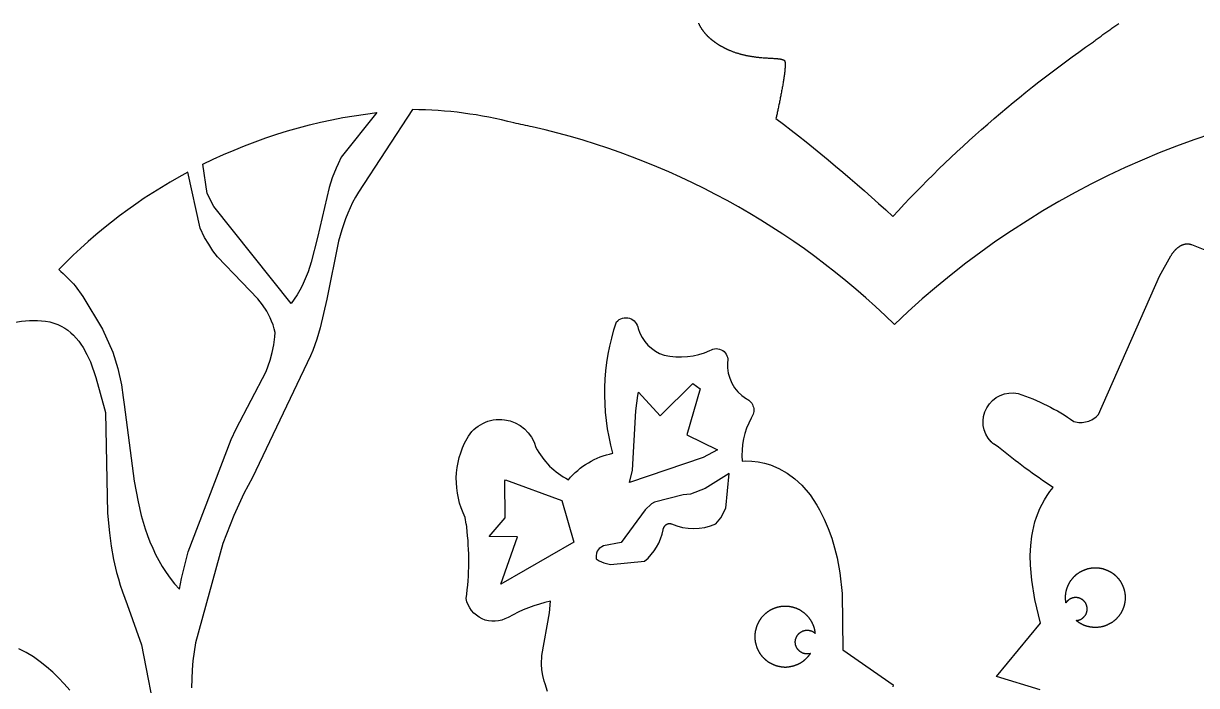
# Model space of a CAD drawing. Extents: x 156 to 510, y 849 to 1306.
# Drawn here: x 254 to 357.8, y 1019.3 to 1078 of the extents above; entities that cross this region are included whole.
import ezdxf

# ---------------------------------------------------------------- set-up
doc = ezdxf.new("R2010")
doc.units = 0
doc.layers.add('color#3f3f3fff', color=1, linetype='CONTINUOUS')

msp = doc.modelspace()

# ---------------------------------------------------------------- linework, layer by layer
at = {"layer": 'color#3f3f3fff'}
for points in [[(313.72, 1077.99), (313.73, 1077.96), (313.74, 1077.94), (313.76, 1077.92), (313.77, 1077.9), (313.78, 1077.88), (313.79, 1077.85), (313.8, 1077.83), (313.81, 1077.81), (313.82, 1077.79), (313.83, 1077.76), (313.85, 1077.74), (313.86, 1077.72), (313.87, 1077.7), (313.88, 1077.68), (313.9, 1077.65), (313.91, 1077.63), (313.92, 1077.61), (313.94, 1077.59), (313.95, 1077.57), (313.96, 1077.55), (313.98, 1077.52), (313.99, 1077.5), (314, 1077.48), (314.02, 1077.46), (314.03, 1077.44), (314.05, 1077.42), (314.06, 1077.4), (314.08, 1077.37), (314.09, 1077.35), (314.11, 1077.33), (314.13, 1077.31), (314.14, 1077.29), (314.16, 1077.27), (314.17, 1077.25), (314.19, 1077.23), (314.21, 1077.21), (314.22, 1077.19), (314.24, 1077.16), (314.26, 1077.14), (314.27, 1077.12), (314.29, 1077.1), (314.31, 1077.08), (314.33, 1077.06), (314.35, 1077.04), (314.36, 1077.02), (314.38, 1077), (314.4, 1076.98), (314.42, 1076.96), (314.44, 1076.94), (314.46, 1076.92), (314.48, 1076.9), (314.5, 1076.88), (314.52, 1076.86), (314.54, 1076.84), (314.56, 1076.82), (314.58, 1076.8), (314.6, 1076.78), (314.62, 1076.76), (314.64, 1076.74), (314.66, 1076.72), (314.68, 1076.7), (314.7, 1076.69), (314.73, 1076.67), (314.75, 1076.65), (314.77, 1076.63), (314.79, 1076.61), (314.81, 1076.59), (314.84, 1076.57), (314.86, 1076.55), (314.88, 1076.53), (314.91, 1076.51), (314.93, 1076.5), (314.95, 1076.48), (314.98, 1076.46), (315, 1076.44), (315.03, 1076.42), (315.05, 1076.4), (315.07, 1076.39), (315.1, 1076.37), (315.12, 1076.35), (315.15, 1076.33), (315.17, 1076.31), (315.2, 1076.3), (315.23, 1076.28), (315.25, 1076.26), (315.28, 1076.24), (315.31, 1076.22), (315.34, 1076.2), (315.37, 1076.18), (315.41, 1076.16), (315.44, 1076.14), (315.47, 1076.12), (315.5, 1076.1), (315.53, 1076.08), (315.56, 1076.06), (315.59, 1076.04), (315.62, 1076.03), (315.65, 1076.01), (315.68, 1075.99), (315.71, 1075.97), (315.75, 1075.95), (315.78, 1075.94), (315.81, 1075.92), (315.84, 1075.9), (315.87, 1075.89), (315.9, 1075.87), (315.93, 1075.85), (315.96, 1075.84), (315.99, 1075.82), (316.02, 1075.81), (316.05, 1075.79), (316.08, 1075.77), (316.12, 1075.76), (316.15, 1075.74), (316.18, 1075.73), (316.21, 1075.71), (316.24, 1075.7), (316.27, 1075.69), (316.3, 1075.67), (316.33, 1075.66), (316.36, 1075.64), (316.39, 1075.63), (316.42, 1075.62), (316.45, 1075.6), (316.49, 1075.59), (316.52, 1075.58), (316.55, 1075.57), (316.61, 1075.54), (316.67, 1075.52), (316.73, 1075.49), (316.79, 1075.47), (316.85, 1075.45), (316.91, 1075.43), (316.97, 1075.41), (317.03, 1075.38), (317.1, 1075.36), (317.16, 1075.35), (317.22, 1075.33), (317.28, 1075.31), (317.34, 1075.29), (317.4, 1075.27), (317.45, 1075.26), (317.51, 1075.24), (317.57, 1075.23), (317.63, 1075.21), (317.69, 1075.2), (317.75, 1075.18), (317.81, 1075.17), (317.87, 1075.16), (317.92, 1075.14), (317.98, 1075.13), (318.04, 1075.12), (318.1, 1075.11), (318.15, 1075.1), (318.21, 1075.09), (318.27, 1075.08), (318.32, 1075.07), (318.38, 1075.06), (318.44, 1075.05), (318.49, 1075.04), (318.55, 1075.03), (318.6, 1075.03), (318.65, 1075.02), (318.71, 1075.01), (318.76, 1075.01), (318.82, 1075), (318.87, 1074.99), (318.92, 1074.99), (318.97, 1074.98), (319.03, 1074.98), (319.08, 1074.97), (319.13, 1074.97), (319.18, 1074.96), (319.23, 1074.96), (319.28, 1074.95), (319.33, 1074.95), (319.43, 1074.94), (319.53, 1074.93), (319.62, 1074.93), (319.72, 1074.92), (319.81, 1074.92), (319.9, 1074.91), (319.98, 1074.91), (320.15, 1074.9), (320.23, 1074.89), (320.31, 1074.89), (320.39, 1074.88), (320.47, 1074.88), (320.54, 1074.87), (320.57, 1074.87), (320.61, 1074.87), (320.64, 1074.86), (320.68, 1074.86), (320.71, 1074.86), (320.74, 1074.85), (320.77, 1074.85), (320.8, 1074.85), (320.83, 1074.84), (320.86, 1074.84), (320.89, 1074.83), (320.92, 1074.83), (320.95, 1074.83), (320.98, 1074.82), (321, 1074.82), (321.03, 1074.81), (321.05, 1074.8), (321.08, 1074.8), (321.1, 1074.79), (321.12, 1074.79), (321.15, 1074.78), (321.17, 1074.77), (321.19, 1074.76), (321.21, 1074.76), (321.22, 1074.75), (321.23, 1074.75), (321.24, 1074.74), (321.25, 1074.74), (321.26, 1074.74), (321.26, 1074.73), (321.27, 1074.73), (321.28, 1074.72), (321.29, 1074.72), (321.3, 1074.71), (321.3, 1074.71), (321.31, 1074.7), (321.32, 1074.7), (321.32, 1074.7), (321.32, 1074.69), (321.33, 1074.69), (321.33, 1074.69), (321.33, 1074.68), (321.33, 1074.68), (321.34, 1074.67), (321.34, 1074.67), (321.34, 1074.67), (321.35, 1074.66), (321.35, 1074.65), (321.35, 1074.65), (321.35, 1074.64), (321.35, 1074.64), (321.36, 1074.63), (321.36, 1074.62), (321.37, 1074.6), (321.37, 1074.59), (321.37, 1074.57), (321.37, 1074.55), (321.38, 1074.53), (321.38, 1074.51), (321.38, 1074.49), (321.38, 1074.47), (321.39, 1074.45), (321.39, 1074.43), (321.39, 1074.4), (321.39, 1074.38), (321.39, 1074.35), (321.39, 1074.33), (321.39, 1074.3), (321.39, 1074.27), (321.39, 1074.24), (321.39, 1074.21), (321.39, 1074.18), (321.38, 1074.15), (321.38, 1074.12), (321.38, 1074.09), (321.38, 1074.06), (321.38, 1074.02), (321.37, 1073.99), (321.37, 1073.95), (321.37, 1073.92), (321.36, 1073.88), (321.36, 1073.84), (321.36, 1073.8), (321.35, 1073.77), (321.35, 1073.69), (321.34, 1073.61), (321.33, 1073.52), (321.32, 1073.44), (321.3, 1073.35), (321.29, 1073.26), (321.28, 1073.17), (321.27, 1073.08), (321.25, 1072.99), (321.24, 1072.89), (321.22, 1072.8), (321.21, 1072.7), (321.19, 1072.6), (321.17, 1072.5), (321.15, 1072.4), (321.14, 1072.3), (321.12, 1072.2), (321.1, 1072.09), (321.08, 1071.99), (321.06, 1071.89), (321.04, 1071.78), (321.02, 1071.68), (321, 1071.57), (320.98, 1071.47), (320.96, 1071.37), (320.94, 1071.26), (320.92, 1071.16), (320.9, 1071.06), (320.88, 1070.95), (320.86, 1070.85), (320.84, 1070.75), (320.81, 1070.65), (320.79, 1070.55), (320.77, 1070.45), (320.75, 1070.36), (320.73, 1070.26), (320.71, 1070.16), (320.69, 1070.07), (320.67, 1069.98), (320.65, 1069.89), (320.63, 1069.8), (320.61, 1069.72), (320.59, 1069.63), (320.57, 1069.55, -0.024981), (330.91, 1060.88, -0.054688), (348.58, 1076.28), (348.67, 1076.34), (348.75, 1076.41), (348.84, 1076.47), (348.92, 1076.54), (349.01, 1076.6), (349.09, 1076.66), (349.18, 1076.73), (349.26, 1076.79), (349.35, 1076.86), (349.44, 1076.92), (349.52, 1076.98), (349.61, 1077.05), (349.69, 1077.11), (349.78, 1077.17), (349.87, 1077.23), (349.95, 1077.3), (350.04, 1077.36), (350.13, 1077.42), (350.22, 1077.48), (350.3, 1077.55), (350.39, 1077.61), (350.48, 1077.67), (350.56, 1077.73), (350.65, 1077.79), (350.74, 1077.85), (350.83, 1077.91), (350.92, 1077.98)], [(378.62, 1071.76, 0.182141), (331.07, 1051.31, 0.138749), (299.01, 1068.81, 0.006198), (297.38, 1069.16, 0.062406), (288.41, 1070.34), (283.62, 1063.04), (283.35, 1062.58), (283.1, 1062.11), (282.88, 1061.64), (282.67, 1061.16), (282.47, 1060.67), (282.14, 1059.69), (281.85, 1058.69), (280.81, 1053.55), (280.23, 1051), (279.93, 1050), (279.57, 1049.01), (279.37, 1048.53), (274.25, 1037.76), (273.48, 1036.34), (272.58, 1034.4), (271.61, 1031.9), (269.21, 1023.11), (269.07, 1022.31), (268.97, 1021.52), (268.9, 1020.72), (268.86, 1019.92), (268.85, 1019.12)], [(343.97, 1018.95), (340.11, 1020.14), (343.99, 1024.85), (343.5, 1026.94), (343.22, 1028.67), (343.11, 1029.98), (343.09, 1030.85), (343.13, 1031.72), (343.23, 1032.57), (343.3, 1032.99), (343.39, 1033.41), (343.5, 1033.82), (343.63, 1034.23), (343.78, 1034.62), (343.94, 1035.02), (344.13, 1035.4), (344.34, 1035.78), (344.58, 1036.15), (344.83, 1036.51), (345.11, 1036.86, -0.021239), (340.26, 1040.43), (339.88, 1040.7), (339.88, 1040.7), (339.85, 1040.72), (339.83, 1040.74), (339.81, 1040.75), (339.8, 1040.76), (339.78, 1040.77), (339.76, 1040.79), (339.75, 1040.8), (339.73, 1040.81), (339.71, 1040.83), (339.7, 1040.84), (339.68, 1040.85), (339.67, 1040.87), (339.65, 1040.88), (339.64, 1040.9), (339.62, 1040.91, -0.330531), (339.23, 1043.94, -0.330531), (342.02, 1045.19, -0.076251), (346.94, 1042.72, 0.140497), (348.12, 1042.71, 0.142154), (349.12, 1043.33), (354.52, 1055.6), (355.54, 1057.4), (355.56, 1057.43), (355.58, 1057.46), (355.6, 1057.49), (355.62, 1057.53), (355.64, 1057.56), (355.66, 1057.59), (355.69, 1057.62), (355.71, 1057.65), (355.73, 1057.69), (355.75, 1057.72), (355.78, 1057.75), (355.8, 1057.78), (355.83, 1057.8), (355.85, 1057.83), (355.88, 1057.86), (355.9, 1057.89), (355.93, 1057.92), (355.95, 1057.94), (355.98, 1057.97), (355.99, 1057.98), (356.01, 1058), (356.02, 1058.01), (356.03, 1058.02), (356.05, 1058.03), (356.06, 1058.05), (356.08, 1058.06), (356.09, 1058.07), (356.1, 1058.08), (356.12, 1058.09), (356.13, 1058.11), (356.15, 1058.12), (356.16, 1058.13), (356.17, 1058.14), (356.19, 1058.15), (356.2, 1058.16), (356.22, 1058.17), (356.23, 1058.18), (356.25, 1058.19), (356.26, 1058.2), (356.28, 1058.21), (356.29, 1058.22), (356.3, 1058.23), (356.32, 1058.24), (356.33, 1058.25), (356.35, 1058.26), (356.36, 1058.27), (356.38, 1058.28), (356.39, 1058.28), (356.41, 1058.29), (356.42, 1058.3), (356.44, 1058.31), (356.46, 1058.32), (356.47, 1058.32), (356.49, 1058.33), (356.5, 1058.34), (356.52, 1058.35), (356.53, 1058.35), (356.55, 1058.36), (356.56, 1058.36), (356.58, 1058.37), (356.59, 1058.38), (356.61, 1058.38), (356.63, 1058.39), (356.64, 1058.39), (356.66, 1058.4), (356.67, 1058.4), (356.69, 1058.41), (356.7, 1058.41), (356.72, 1058.42), (356.74, 1058.42), (356.75, 1058.42), (356.77, 1058.43), (356.78, 1058.43), (356.8, 1058.43), (356.82, 1058.44), (356.83, 1058.44), (356.85, 1058.44), (356.86, 1058.44), (356.88, 1058.45), (356.9, 1058.45), (356.91, 1058.45), (356.93, 1058.45), (356.94, 1058.45), (356.96, 1058.45), (356.98, 1058.45), (356.99, 1058.45), (357.01, 1058.45), (357.02, 1058.45), (357.04, 1058.45), (357.06, 1058.45), (357.07, 1058.45), (357.09, 1058.45), (357.1, 1058.45), (357.12, 1058.44), (357.14, 1058.44), (357.15, 1058.44), (357.17, 1058.44), (357.19, 1058.43), (357.2, 1058.43), (357.22, 1058.43), (357.23, 1058.42), (357.25, 1058.42), (357.27, 1058.41), (357.28, 1058.41), (357.3, 1058.4), (357.31, 1058.4), (357.33, 1058.39), (357.35, 1058.39), (357.36, 1058.38), (362.08, 1056.5)], [(300.36, 1018.81), (300.16, 1019.47), (300.06, 1019.72), (299.93, 1020.22), (299.85, 1020.72), (299.82, 1021.23), (299.86, 1021.98), (300.54, 1025.77), (300.61, 1026.79, 0.077042), (296.86, 1025.36, -0.243508), (294.57, 1025.24, -0.243508), (293.15, 1027.03, 0.066897), (293.2, 1033.37), (293.2, 1033.43), (293.19, 1033.49), (293.18, 1033.55), (293.18, 1033.58), (293.17, 1033.61), (293.08, 1034.21, -0.249039), (293.23, 1041.21, -0.30662), (296.55, 1042.87, -0.30662), (299.33, 1040.42, 0.153942), (302.2, 1037.56, -0.16971), (306.14, 1039.9, -0.149449), (306.46, 1051.53, -0.297391), (307.61, 1051.86, -0.297391), (308.37, 1050.94, 0.234183), (310.68, 1048.58, 0.160864), (314.73, 1049, -0.302825), (315.86, 1049, -0.302825), (316.29, 1047.96, 0.282174), (317.96, 1044.73, -0.229133), (318.58, 1043.98, -0.229133), (318.38, 1043.02, 0.144598), (317.59, 1039.2), (317.88, 1039.22), (318.45, 1039.21), (319.01, 1039.14), (319.55, 1039.03), (320.08, 1038.87), (320.84, 1038.55), (321.56, 1038.13), (322.24, 1037.64), (322.86, 1037.07), (323.59, 1036.22), (324.2, 1035.29), (324.43, 1034.89), (324.85, 1034.07), (325.21, 1033.24), (325.52, 1032.39), (325.77, 1031.52), (325.99, 1030.64), (326.23, 1029.3), (326.43, 1027.49), (326.5, 1022.49), (330.94, 1019.4), (330.92, 1019.22)], [(253.09, 1051.47, -0.083201), (255.93, 1051.6), (256.31, 1051.53), (256.66, 1051.43), (257, 1051.31), (257.32, 1051.16), (257.62, 1050.99), (257.9, 1050.8), (258.16, 1050.58), (258.41, 1050.35), (258.64, 1050.1), (258.86, 1049.84), (259.06, 1049.56), (259.25, 1049.27), (259.59, 1048.65), (259.89, 1047.99), (260.39, 1046.61), (261.13, 1043.84), (261.22, 1043.52), (261.41, 1034.61), (261.58, 1032.84), (261.74, 1031.66), (261.95, 1030.5), (262.21, 1029.35), (262.37, 1028.77), (262.54, 1028.21), (262.73, 1027.64), (262.93, 1027.08), (263.16, 1026.52), (264.42, 1022.92), (265.81, 1015.79)]]:
    msp.add_lwpolyline(points, format="xyb", dxfattribs=at)
for points in [[(269.86, 1065.5, -0.086245), (285.24, 1070.08), (282.09, 1066.13), (281.83, 1065.55), (281.64, 1065.14), (281.3, 1064.3), (281.02, 1063.44), (280, 1059.02), (279.45, 1056.83), (279.16, 1055.97), (278.83, 1055.14), (278.63, 1054.74), (278.42, 1054.34), (278.19, 1053.94), (277.94, 1053.56), (277.67, 1053.18), (270.81, 1061.76), (270.24, 1062.91), (269.86, 1065.5)], [(268.52, 1064.8, 0.076828), (257.09, 1056.17, -0.029334), (258.56, 1054.72), (259.22, 1053.8), (260.96, 1050.9), (261.87, 1048.85), (262.33, 1047.42), (262.65, 1045.96), (262.8, 1044.84), (262.89, 1044.23), (263.78, 1037.44), (264.12, 1035.59), (264.4, 1034.39), (264.57, 1033.79), (264.75, 1033.21), (264.95, 1032.63), (265.17, 1032.05), (265.41, 1031.49), (265.67, 1030.94), (265.95, 1030.39), (266.26, 1029.86), (266.59, 1029.34), (266.96, 1028.83), (267.35, 1028.33), (267.77, 1027.85), (267.95, 1028.81), (268.54, 1031.16), (272.36, 1041.11), (272.8, 1042.07), (275.44, 1047.15), (275.8, 1048.14), (275.99, 1048.82), (276.13, 1049.52), (276.22, 1050.22), (276.24, 1050.59), (276.16, 1050.93), (276.06, 1051.27), (275.94, 1051.59), (275.81, 1051.9), (275.66, 1052.2), (275.5, 1052.49), (275.13, 1053.05), (274.71, 1053.58), (273.3, 1055.07), (271.14, 1057.29), (270.73, 1057.83), (270.37, 1058.41), (270, 1059), (269.62, 1059.84), (268.52, 1064.79), (268.52, 1064.8)], [(310.59, 1033.13), (310.59, 1033.15), (310.59, 1033.17), (310.6, 1033.18), (310.6, 1033.2), (310.61, 1033.22), (310.61, 1033.23), (310.62, 1033.25), (310.63, 1033.27), (310.63, 1033.28), (310.64, 1033.3), (310.65, 1033.32), (310.65, 1033.33), (310.66, 1033.35), (310.67, 1033.36), (310.68, 1033.38), (310.69, 1033.39), (310.7, 1033.4), (310.71, 1033.42), (310.71, 1033.43), (310.72, 1033.45), (310.74, 1033.46), (310.75, 1033.47), (310.76, 1033.48), (310.77, 1033.5), (310.78, 1033.51), (310.79, 1033.52), (310.8, 1033.53), (310.81, 1033.54), (310.83, 1033.55), (310.84, 1033.56), (310.85, 1033.57), (310.86, 1033.58), (310.88, 1033.59), (310.89, 1033.6), (310.9, 1033.61), (310.92, 1033.61), (310.93, 1033.62), (310.94, 1033.63), (310.96, 1033.63), (310.97, 1033.64), (310.99, 1033.65), (311, 1033.65), (311.02, 1033.65), (311.03, 1033.66), (311.04, 1033.66), (311.06, 1033.67), (311.07, 1033.67), (311.09, 1033.67), (311.1, 1033.67), (311.12, 1033.67), (311.13, 1033.68), (311.15, 1033.68), (311.16, 1033.68), (311.18, 1033.67), (311.19, 1033.67), (311.21, 1033.67), (311.23, 1033.67), (311.24, 1033.67), (311.26, 1033.66), (311.27, 1033.66), (311.29, 1033.65), (311.3, 1033.65), (311.32, 1033.64), (311.33, 1033.64, 0.209314), (315.25, 1033.65), (315.69, 1034.17), (316.13, 1035.03), (316.42, 1038.1), (314.3, 1036.78), (313.01, 1036.28), (312.37, 1036.22), (309.84, 1035.58), (309.57, 1035.42), (308.99, 1034.9), (306.88, 1031.99), (305.31, 1031.7), (304.92, 1031.46), (304.75, 1031.24), (304.69, 1031.05), (304.65, 1030.83), (304.66, 1030.56), (304.93, 1030.38), (305.35, 1030.19), (305.92, 1030.06), (308.94, 1030.35, 0.181041), (310.59, 1033.13)]]:
    msp.add_lwpolyline(points, format="xyb", close=True, dxfattribs=at)
for points in [[(313.23, 1046.08), (313.86, 1045.6), (312.7, 1041.54), (315.39, 1040.22), (314.13, 1039.53), (307.62, 1037.32), (307.88, 1038.41), (308.16, 1043.67), (308.35, 1045.03), (308.41, 1045.31), (310.34, 1043.21), (313.23, 1046.08)], [(296.63, 1037.56), (301.63, 1035.71), (302.69, 1032.02), (296.23, 1028.31), (297.69, 1032.49), (295.19, 1032.53), (296.6, 1034.18), (296.58, 1037.45), (296.63, 1037.56)], [(346.24, 1026.65), (346.24, 1026.67), (346.23, 1026.7), (346.23, 1026.73), (346.23, 1026.76), (346.22, 1026.79), (346.22, 1026.82), (346.22, 1026.85), (346.21, 1026.88), (346.21, 1026.91), (346.21, 1026.94), (346.21, 1026.97), (346.21, 1027), (346.2, 1027.03), (346.2, 1027.06), (346.2, 1027.09), (346.2, 1027.12), (346.2, 1027.15), (346.2, 1027.18), (346.2, 1027.22), (346.21, 1027.25), (346.21, 1027.29), (346.21, 1027.32), (346.21, 1027.35), (346.22, 1027.39), (346.22, 1027.42), (346.22, 1027.45), (346.23, 1027.49), (346.23, 1027.52), (346.24, 1027.55), (346.24, 1027.58), (346.25, 1027.62), (346.26, 1027.65), (346.26, 1027.68), (346.27, 1027.71), (346.28, 1027.74), (346.29, 1027.78), (346.29, 1027.81), (346.3, 1027.84), (346.31, 1027.87), (346.32, 1027.9), (346.33, 1027.93), (346.34, 1027.96), (346.35, 1027.99), (346.36, 1028.02), (346.37, 1028.05), (346.39, 1028.08), (346.4, 1028.11), (346.41, 1028.14), (346.42, 1028.17), (346.44, 1028.2), (346.45, 1028.23), (346.46, 1028.26), (346.48, 1028.29), (346.49, 1028.32), (346.51, 1028.35), (346.52, 1028.38), (346.54, 1028.4), (346.55, 1028.43), (346.57, 1028.46), (346.59, 1028.49), (346.6, 1028.51), (346.62, 1028.54), (346.64, 1028.57), (346.65, 1028.59), (346.67, 1028.62), (346.69, 1028.65), (346.71, 1028.67), (346.73, 1028.7), (346.75, 1028.72), (346.77, 1028.75), (346.79, 1028.77), (346.81, 1028.8), (346.83, 1028.82), (346.85, 1028.85), (346.87, 1028.87), (346.89, 1028.89), (346.91, 1028.92), (346.93, 1028.94), (346.95, 1028.96), (346.98, 1028.98), (347, 1029.01), (347.02, 1029.03), (347.05, 1029.05), (347.07, 1029.07), (347.09, 1029.09), (347.12, 1029.11), (347.14, 1029.13), (347.16, 1029.16), (347.19, 1029.18), (347.21, 1029.19), (347.24, 1029.21), (347.26, 1029.23), (347.29, 1029.25), (347.32, 1029.27), (347.34, 1029.29), (347.37, 1029.31), (347.39, 1029.32), (347.42, 1029.34), (347.45, 1029.36), (347.48, 1029.38), (347.5, 1029.39), (347.53, 1029.41), (347.56, 1029.42), (347.59, 1029.44), (347.61, 1029.45), (347.64, 1029.47), (347.67, 1029.48), (347.7, 1029.5), (347.73, 1029.51), (347.76, 1029.53), (347.79, 1029.54), (347.82, 1029.55), (347.85, 1029.56), (347.88, 1029.58), (347.91, 1029.59), (347.94, 1029.6), (347.97, 1029.61), (348, 1029.62), (348.03, 1029.63), (348.06, 1029.64), (348.09, 1029.65), (348.12, 1029.66), (348.15, 1029.67), (348.19, 1029.68), (348.22, 1029.68), (348.25, 1029.69), (348.28, 1029.7), (348.31, 1029.7), (348.35, 1029.71), (348.38, 1029.72), (348.41, 1029.72), (348.44, 1029.73), (348.48, 1029.73), (348.51, 1029.74), (348.54, 1029.74), (348.58, 1029.74), (348.61, 1029.75), (348.64, 1029.75), (348.68, 1029.75), (348.71, 1029.76), (348.74, 1029.76), (348.78, 1029.76), (348.81, 1029.76), (348.85, 1029.76), (348.88, 1029.76), (348.91, 1029.76), (348.95, 1029.76), (348.98, 1029.76), (349.02, 1029.75), (349.05, 1029.75), (349.08, 1029.75), (349.12, 1029.74), (349.15, 1029.74), (349.18, 1029.74), (349.22, 1029.73), (349.25, 1029.73), (349.28, 1029.72), (349.31, 1029.72), (349.35, 1029.71), (349.38, 1029.7), (349.41, 1029.7), (349.44, 1029.69), (349.47, 1029.68), (349.51, 1029.68), (349.54, 1029.67), (349.57, 1029.66), (349.6, 1029.65), (349.63, 1029.64), (349.66, 1029.63), (349.69, 1029.62), (349.72, 1029.61), (349.75, 1029.6), (349.78, 1029.59), (349.81, 1029.58), (349.84, 1029.56), (349.87, 1029.55), (349.9, 1029.54), (349.93, 1029.53), (349.96, 1029.51), (349.99, 1029.5), (350.02, 1029.48), (350.05, 1029.47), (350.08, 1029.45), (350.11, 1029.44), (350.13, 1029.42), (350.16, 1029.41), (350.19, 1029.39), (350.22, 1029.38), (350.24, 1029.36), (350.27, 1029.34), (350.3, 1029.32), (350.32, 1029.31), (350.35, 1029.29), (350.38, 1029.27), (350.4, 1029.25), (350.43, 1029.23), (350.45, 1029.21), (350.48, 1029.19), (350.5, 1029.18), (350.53, 1029.16), (350.55, 1029.13), (350.58, 1029.11), (350.6, 1029.09), (350.62, 1029.07), (350.65, 1029.05), (350.67, 1029.03), (350.69, 1029.01), (350.71, 1028.98), (350.74, 1028.96), (350.76, 1028.94), (350.78, 1028.92), (350.8, 1028.89), (350.82, 1028.87), (350.84, 1028.85), (350.86, 1028.82), (350.89, 1028.8), (350.91, 1028.77), (350.92, 1028.75), (350.94, 1028.72), (350.96, 1028.7), (350.98, 1028.67), (351, 1028.65), (351.02, 1028.62), (351.04, 1028.59), (351.05, 1028.57), (351.07, 1028.54), (351.09, 1028.51), (351.11, 1028.49), (351.12, 1028.46), (351.14, 1028.43), (351.15, 1028.4), (351.17, 1028.38), (351.18, 1028.35), (351.2, 1028.32), (351.21, 1028.29), (351.23, 1028.26), (351.24, 1028.23), (351.26, 1028.2), (351.27, 1028.17), (351.28, 1028.14), (351.29, 1028.11), (351.31, 1028.08), (351.32, 1028.05), (351.33, 1028.02), (351.34, 1027.99), (351.35, 1027.96), (351.36, 1027.93), (351.37, 1027.9), (351.38, 1027.87), (351.39, 1027.84), (351.4, 1027.81), (351.41, 1027.78), (351.41, 1027.74), (351.42, 1027.71), (351.43, 1027.68), (351.43, 1027.65), (351.44, 1027.62), (351.45, 1027.58), (351.45, 1027.55), (351.46, 1027.52), (351.46, 1027.49), (351.47, 1027.45), (351.47, 1027.42), (351.48, 1027.39), (351.48, 1027.35), (351.48, 1027.32), (351.48, 1027.29), (351.49, 1027.25), (351.49, 1027.22), (351.49, 1027.18), (351.49, 1027.15), (351.49, 1027.12), (351.49, 1027.08), (351.49, 1027.05), (351.49, 1027.01), (351.49, 1026.98), (351.48, 1026.95), (351.48, 1026.91), (351.48, 1026.88), (351.48, 1026.85), (351.47, 1026.81), (351.47, 1026.78), (351.46, 1026.75), (351.46, 1026.71), (351.45, 1026.68), (351.45, 1026.65), (351.44, 1026.62), (351.43, 1026.58), (351.43, 1026.55), (351.42, 1026.52), (351.41, 1026.49), (351.41, 1026.46), (351.4, 1026.42), (351.39, 1026.39), (351.38, 1026.36), (351.37, 1026.33), (351.36, 1026.3), (351.35, 1026.27), (351.34, 1026.24), (351.33, 1026.21), (351.32, 1026.18), (351.31, 1026.15), (351.29, 1026.12), (351.28, 1026.09), (351.27, 1026.06), (351.26, 1026.03), (351.24, 1026), (351.23, 1025.97), (351.21, 1025.94), (351.2, 1025.91), (351.18, 1025.88), (351.17, 1025.86), (351.15, 1025.83), (351.14, 1025.8), (351.12, 1025.77), (351.11, 1025.75), (351.09, 1025.72), (351.07, 1025.69), (351.05, 1025.66), (351.04, 1025.64), (351.02, 1025.61), (351, 1025.59), (350.98, 1025.56), (350.96, 1025.53), (350.94, 1025.51), (350.92, 1025.48), (350.91, 1025.46), (350.89, 1025.43), (350.86, 1025.41), (350.84, 1025.39), (350.82, 1025.36), (350.8, 1025.34), (350.78, 1025.32), (350.76, 1025.29), (350.74, 1025.27), (350.71, 1025.25), (350.69, 1025.22), (350.67, 1025.2), (350.65, 1025.18), (350.62, 1025.16), (350.6, 1025.14), (350.58, 1025.12), (350.55, 1025.1), (350.53, 1025.08), (350.5, 1025.06), (350.48, 1025.04), (350.45, 1025.02), (350.43, 1025), (350.4, 1024.98), (350.38, 1024.96), (350.35, 1024.94), (350.32, 1024.92), (350.3, 1024.91), (350.27, 1024.89), (350.24, 1024.87), (350.22, 1024.86), (350.19, 1024.84), (350.16, 1024.82), (350.13, 1024.81), (350.11, 1024.79), (350.08, 1024.78), (350.05, 1024.76), (350.02, 1024.75), (349.99, 1024.73), (349.96, 1024.72), (349.93, 1024.71), (349.9, 1024.69), (349.87, 1024.68), (349.84, 1024.67), (349.81, 1024.66), (349.78, 1024.64), (349.75, 1024.63), (349.72, 1024.62), (349.69, 1024.61), (349.66, 1024.6), (349.63, 1024.59), (349.6, 1024.58), (349.57, 1024.57), (349.54, 1024.56), (349.51, 1024.56), (349.47, 1024.55), (349.44, 1024.54), (349.41, 1024.53), (349.38, 1024.53), (349.35, 1024.52), (349.31, 1024.51), (349.28, 1024.51), (349.25, 1024.5), (349.22, 1024.5), (349.18, 1024.49), (349.15, 1024.49), (349.12, 1024.49), (349.08, 1024.48), (349.05, 1024.48), (349.02, 1024.48), (348.98, 1024.48), (348.95, 1024.47), (348.91, 1024.47), (348.88, 1024.47), (348.85, 1024.47), (348.82, 1024.47), (348.79, 1024.47), (348.75, 1024.47), (348.72, 1024.48), (348.69, 1024.48), (348.66, 1024.48), (348.64, 1024.48), (348.61, 1024.48), (348.58, 1024.49), (348.55, 1024.49), (348.52, 1024.49), (348.49, 1024.5), (348.46, 1024.5), (348.43, 1024.51), (348.4, 1024.51), (348.37, 1024.52), (348.34, 1024.52), (348.31, 1024.53), (348.28, 1024.53), (348.26, 1024.54), (348.23, 1024.55), (348.2, 1024.55), (348.17, 1024.56), (348.14, 1024.57), (348.12, 1024.57), (348.09, 1024.58), (348.06, 1024.59), (348.03, 1024.6), (348.01, 1024.61), (347.98, 1024.62), (347.95, 1024.63), (347.92, 1024.64), (347.9, 1024.65), (347.87, 1024.66), (347.84, 1024.67), (347.82, 1024.68), (347.79, 1024.69), (347.77, 1024.7), (347.74, 1024.71), (347.71, 1024.73), (347.69, 1024.74), (347.66, 1024.75), (347.64, 1024.76), (347.61, 1024.78), (347.59, 1024.79), (347.56, 1024.8), (347.54, 1024.82), (347.51, 1024.83), (347.49, 1024.85), (347.46, 1024.86), (347.44, 1024.88), (347.42, 1024.89), (347.39, 1024.91), (347.37, 1024.92), (347.35, 1024.94), (347.32, 1024.96), (347.3, 1024.97), (347.28, 1024.99), (347.25, 1025.01), (347.23, 1025.02), (347.21, 1025.04), (347.19, 1025.06), (347.17, 1025.08), (347.14, 1025.09), (347.16, 1025.09), (347.17, 1025.09), (347.18, 1025.1), (347.19, 1025.1), (347.21, 1025.1), (347.22, 1025.1), (347.23, 1025.1), (347.24, 1025.1), (347.26, 1025.1), (347.27, 1025.11), (347.28, 1025.11), (347.29, 1025.11), (347.31, 1025.11), (347.32, 1025.11), (347.33, 1025.12), (347.34, 1025.12), (347.35, 1025.12), (347.37, 1025.13), (347.39, 1025.13), (347.41, 1025.14), (347.44, 1025.15), (347.46, 1025.16), (347.48, 1025.16), (347.5, 1025.17), (347.53, 1025.18), (347.55, 1025.19), (347.57, 1025.2), (347.59, 1025.22), (347.61, 1025.23), (347.63, 1025.24), (347.65, 1025.25), (347.67, 1025.26), (347.69, 1025.28), (347.71, 1025.29), (347.73, 1025.31), (347.75, 1025.32), (347.77, 1025.34), (347.79, 1025.35), (347.8, 1025.37), (347.82, 1025.39), (347.84, 1025.4), (347.85, 1025.42), (347.87, 1025.44), (347.89, 1025.46), (347.9, 1025.47), (347.92, 1025.49), (347.93, 1025.51), (347.94, 1025.53), (347.96, 1025.55), (347.97, 1025.57), (347.98, 1025.59), (347.99, 1025.61), (348.01, 1025.63), (348.02, 1025.66), (348.03, 1025.68), (348.04, 1025.7), (348.05, 1025.72), (348.06, 1025.74), (348.06, 1025.77), (348.07, 1025.79), (348.08, 1025.81), (348.09, 1025.84), (348.09, 1025.86), (348.1, 1025.87), (348.1, 1025.88), (348.1, 1025.9), (348.1, 1025.91), (348.11, 1025.92), (348.11, 1025.93), (348.11, 1025.94), (348.11, 1025.96), (348.11, 1025.97), (348.12, 1025.98), (348.12, 1025.99), (348.12, 1026.01), (348.12, 1026.02), (348.12, 1026.03), (348.12, 1026.04), (348.12, 1026.06), (348.12, 1026.07), (348.12, 1026.08), (348.12, 1026.1), (348.12, 1026.11), (348.12, 1026.12), (348.12, 1026.13), (348.12, 1026.15), (348.12, 1026.16), (348.12, 1026.17), (348.12, 1026.19), (348.12, 1026.2), (348.12, 1026.21), (348.12, 1026.23), (348.12, 1026.24), (348.11, 1026.25), (348.11, 1026.26), (348.11, 1026.28), (348.11, 1026.29), (348.11, 1026.3), (348.1, 1026.31), (348.1, 1026.33), (348.1, 1026.34), (348.09, 1026.35), (348.09, 1026.36), (348.09, 1026.37), (348.08, 1026.39), (348.08, 1026.4), (348.08, 1026.41), (348.07, 1026.42), (348.07, 1026.43), (348.07, 1026.45), (348.06, 1026.46), (348.06, 1026.47), (348.05, 1026.48), (348.05, 1026.49), (348.04, 1026.5), (348.04, 1026.52), (348.03, 1026.53), (348.03, 1026.54), (348.02, 1026.55), (348.02, 1026.56), (348.01, 1026.57), (348, 1026.59), (347.99, 1026.61), (347.98, 1026.64), (347.96, 1026.66), (347.95, 1026.68), (347.94, 1026.7), (347.92, 1026.72), (347.91, 1026.74), (347.89, 1026.75), (347.88, 1026.77), (347.86, 1026.79), (347.84, 1026.81), (347.83, 1026.83), (347.81, 1026.84), (347.79, 1026.86), (347.77, 1026.88), (347.75, 1026.89), (347.73, 1026.91), (347.72, 1026.92), (347.7, 1026.94), (347.68, 1026.95), (347.65, 1026.96), (347.63, 1026.98), (347.61, 1026.99), (347.59, 1027), (347.57, 1027.01), (347.56, 1027.02), (347.55, 1027.02), (347.54, 1027.03), (347.53, 1027.03), (347.51, 1027.04), (347.5, 1027.04), (347.49, 1027.05), (347.48, 1027.05), (347.47, 1027.06), (347.46, 1027.06), (347.44, 1027.07), (347.43, 1027.07), (347.42, 1027.08), (347.41, 1027.08), (347.4, 1027.08), (347.39, 1027.09), (347.37, 1027.09), (347.36, 1027.09), (347.35, 1027.1), (347.34, 1027.1), (347.32, 1027.1), (347.31, 1027.1), (347.3, 1027.11), (347.29, 1027.11), (347.27, 1027.11), (347.26, 1027.11), (347.25, 1027.11), (347.24, 1027.12), (347.22, 1027.12), (347.21, 1027.12), (347.2, 1027.12), (347.19, 1027.12), (347.17, 1027.12), (347.16, 1027.12), (347.15, 1027.12), (347.13, 1027.12), (347.12, 1027.12), (347.11, 1027.12), (347.09, 1027.12), (347.07, 1027.12), (347.06, 1027.12), (347.04, 1027.12), (347.02, 1027.12), (347.01, 1027.12), (346.99, 1027.12), (346.97, 1027.12), (346.96, 1027.11), (346.94, 1027.11), (346.92, 1027.11), (346.91, 1027.11), (346.89, 1027.1), (346.88, 1027.1), (346.86, 1027.09), (346.84, 1027.09), (346.83, 1027.09), (346.81, 1027.08), (346.8, 1027.08), (346.78, 1027.07), (346.77, 1027.07), (346.75, 1027.06), (346.74, 1027.05), (346.72, 1027.05), (346.71, 1027.04), (346.69, 1027.04), (346.68, 1027.03), (346.66, 1027.02), (346.65, 1027.02), (346.63, 1027.01), (346.62, 1027), (346.61, 1026.99), (346.59, 1026.98), (346.58, 1026.98), (346.57, 1026.97), (346.55, 1026.96), (346.54, 1026.95), (346.53, 1026.94), (346.51, 1026.93), (346.5, 1026.92), (346.49, 1026.91), (346.48, 1026.9), (346.46, 1026.89), (346.45, 1026.88), (346.44, 1026.87), (346.43, 1026.86), (346.42, 1026.85), (346.4, 1026.84), (346.39, 1026.83), (346.38, 1026.82), (346.37, 1026.81), (346.36, 1026.8), (346.35, 1026.78), (346.34, 1026.77), (346.33, 1026.76), (346.32, 1026.75), (346.31, 1026.74), (346.3, 1026.72), (346.29, 1026.71), (346.28, 1026.7), (346.27, 1026.68), (346.26, 1026.67), (346.25, 1026.66), (346.24, 1026.65)], [(323.63, 1022.17), (323.61, 1022.16), (323.59, 1022.16), (323.58, 1022.15), (323.56, 1022.15), (323.54, 1022.14), (323.52, 1022.14), (323.51, 1022.14), (323.49, 1022.14), (323.47, 1022.13), (323.45, 1022.13), (323.43, 1022.13), (323.42, 1022.13), (323.4, 1022.13), (323.38, 1022.13), (323.36, 1022.13), (323.34, 1022.13), (323.33, 1022.13), (323.31, 1022.13), (323.3, 1022.13), (323.29, 1022.13), (323.27, 1022.13), (323.26, 1022.13), (323.25, 1022.13), (323.23, 1022.13), (323.22, 1022.13), (323.21, 1022.13), (323.19, 1022.14), (323.18, 1022.14), (323.17, 1022.14), (323.16, 1022.14), (323.14, 1022.14), (323.13, 1022.15), (323.12, 1022.15), (323.1, 1022.15), (323.09, 1022.16), (323.08, 1022.16), (323.07, 1022.16), (323.05, 1022.17), (323.04, 1022.17), (323.03, 1022.17), (323.02, 1022.18), (323, 1022.18), (322.99, 1022.19), (322.98, 1022.19), (322.97, 1022.19), (322.96, 1022.2), (322.94, 1022.2), (322.93, 1022.21), (322.92, 1022.21), (322.91, 1022.22), (322.9, 1022.22), (322.89, 1022.23), (322.87, 1022.24), (322.86, 1022.24), (322.85, 1022.25), (322.84, 1022.25), (322.83, 1022.26), (322.82, 1022.27), (322.81, 1022.27), (322.8, 1022.28), (322.79, 1022.28), (322.78, 1022.29), (322.76, 1022.3), (322.75, 1022.31), (322.74, 1022.31), (322.73, 1022.32), (322.72, 1022.33), (322.71, 1022.33), (322.7, 1022.34), (322.69, 1022.35), (322.68, 1022.36), (322.67, 1022.37), (322.66, 1022.37), (322.65, 1022.38), (322.64, 1022.39), (322.64, 1022.4), (322.63, 1022.41), (322.62, 1022.42), (322.61, 1022.42), (322.6, 1022.43), (322.59, 1022.44), (322.58, 1022.45), (322.57, 1022.46), (322.56, 1022.47), (322.56, 1022.48), (322.55, 1022.49), (322.54, 1022.5), (322.53, 1022.51), (322.52, 1022.52), (322.52, 1022.53), (322.51, 1022.54), (322.5, 1022.55), (322.49, 1022.56), (322.48, 1022.57), (322.48, 1022.58), (322.47, 1022.59), (322.46, 1022.6), (322.46, 1022.61), (322.45, 1022.62), (322.44, 1022.63), (322.44, 1022.64), (322.43, 1022.65), (322.42, 1022.66), (322.42, 1022.68), (322.41, 1022.69), (322.41, 1022.7), (322.4, 1022.71), (322.39, 1022.72), (322.39, 1022.73), (322.38, 1022.74), (322.38, 1022.76), (322.37, 1022.77), (322.37, 1022.78), (322.36, 1022.79), (322.36, 1022.8), (322.35, 1022.82), (322.35, 1022.83), (322.35, 1022.84), (322.34, 1022.85), (322.34, 1022.86), (322.33, 1022.88), (322.33, 1022.89), (322.33, 1022.9), (322.32, 1022.91), (322.32, 1022.93), (322.32, 1022.94), (322.31, 1022.95), (322.31, 1022.97), (322.31, 1022.98), (322.31, 1022.99), (322.31, 1023), (322.3, 1023.02), (322.3, 1023.03), (322.3, 1023.04), (322.3, 1023.06), (322.3, 1023.07), (322.3, 1023.08), (322.29, 1023.1), (322.29, 1023.11), (322.29, 1023.12), (322.29, 1023.14), (322.29, 1023.15), (322.29, 1023.16), (322.29, 1023.18), (322.29, 1023.19), (322.29, 1023.2), (322.29, 1023.22), (322.29, 1023.23), (322.29, 1023.24), (322.29, 1023.26), (322.3, 1023.27), (322.3, 1023.28), (322.3, 1023.3), (322.3, 1023.31), (322.3, 1023.32), (322.3, 1023.34), (322.31, 1023.35), (322.31, 1023.36), (322.31, 1023.38), (322.31, 1023.39), (322.31, 1023.4), (322.32, 1023.41), (322.32, 1023.43), (322.32, 1023.44), (322.33, 1023.45), (322.33, 1023.46), (322.33, 1023.48), (322.34, 1023.49), (322.34, 1023.5), (322.35, 1023.51), (322.35, 1023.53), (322.35, 1023.54), (322.36, 1023.55), (322.36, 1023.56), (322.37, 1023.57), (322.37, 1023.59), (322.38, 1023.6), (322.38, 1023.61), (322.39, 1023.62), (322.39, 1023.63), (322.4, 1023.64), (322.41, 1023.66), (322.41, 1023.67), (322.42, 1023.68), (322.42, 1023.69), (322.43, 1023.7), (322.44, 1023.71), (322.44, 1023.72), (322.45, 1023.73), (322.46, 1023.74), (322.46, 1023.75), (322.47, 1023.76), (322.48, 1023.77), (322.48, 1023.79), (322.49, 1023.8), (322.5, 1023.81), (322.51, 1023.82), (322.52, 1023.83), (322.52, 1023.84), (322.53, 1023.85), (322.54, 1023.86), (322.55, 1023.86), (322.56, 1023.87), (322.56, 1023.88), (322.57, 1023.89), (322.58, 1023.9), (322.59, 1023.91), (322.6, 1023.92), (322.61, 1023.93), (322.62, 1023.94), (322.63, 1023.95), (322.64, 1023.95), (322.64, 1023.96), (322.65, 1023.97), (322.66, 1023.98), (322.67, 1023.99), (322.68, 1024), (322.69, 1024), (322.7, 1024.01), (322.71, 1024.02), (322.72, 1024.03), (322.73, 1024.03), (322.74, 1024.04), (322.75, 1024.05), (322.76, 1024.06), (322.78, 1024.06), (322.79, 1024.07), (322.8, 1024.08), (322.81, 1024.08), (322.82, 1024.09), (322.83, 1024.09), (322.84, 1024.1), (322.85, 1024.11), (322.86, 1024.11), (322.87, 1024.12), (322.89, 1024.12), (322.9, 1024.13), (322.91, 1024.14), (322.92, 1024.14), (322.93, 1024.15), (322.94, 1024.15), (322.96, 1024.16), (322.97, 1024.16), (322.98, 1024.16), (322.99, 1024.17), (323, 1024.17), (323.02, 1024.18), (323.03, 1024.18), (323.04, 1024.18), (323.05, 1024.19), (323.07, 1024.19), (323.08, 1024.19), (323.09, 1024.2), (323.1, 1024.2), (323.12, 1024.2), (323.13, 1024.21), (323.14, 1024.21), (323.16, 1024.21), (323.17, 1024.21), (323.18, 1024.22), (323.19, 1024.22), (323.21, 1024.22), (323.22, 1024.22), (323.23, 1024.22), (323.25, 1024.22), (323.26, 1024.22), (323.27, 1024.23), (323.29, 1024.23), (323.3, 1024.23), (323.31, 1024.23), (323.33, 1024.23), (323.34, 1024.23), (323.36, 1024.23), (323.37, 1024.23), (323.38, 1024.23), (323.39, 1024.23), (323.41, 1024.23), (323.42, 1024.23), (323.43, 1024.22), (323.45, 1024.22), (323.46, 1024.22), (323.47, 1024.22), (323.48, 1024.22), (323.5, 1024.22), (323.51, 1024.21), (323.52, 1024.21), (323.53, 1024.21), (323.55, 1024.21), (323.56, 1024.21), (323.57, 1024.2), (323.58, 1024.2), (323.6, 1024.2), (323.61, 1024.19), (323.62, 1024.19), (323.63, 1024.19), (323.64, 1024.18), (323.67, 1024.18), (323.69, 1024.17), (323.72, 1024.16), (323.74, 1024.15), (323.76, 1024.14), (323.78, 1024.13), (323.81, 1024.12), (323.83, 1024.11), (323.85, 1024.1), (323.87, 1024.09), (323.89, 1024.07), (323.91, 1024.06), (323.93, 1024.05), (323.95, 1024.03), (323.97, 1024.02), (323.99, 1024), (324.01, 1023.99), (324.03, 1023.97), (324.05, 1023.96), (324.07, 1023.94), (324.06, 1023.97), (324.06, 1024), (324.05, 1024.03), (324.05, 1024.06), (324.04, 1024.1), (324.04, 1024.13), (324.03, 1024.16), (324.03, 1024.19), (324.02, 1024.22), (324.01, 1024.25), (324.01, 1024.28), (324, 1024.31), (323.99, 1024.34), (323.98, 1024.37), (323.98, 1024.4), (323.97, 1024.43), (323.96, 1024.46), (323.95, 1024.49), (323.94, 1024.52), (323.93, 1024.55), (323.92, 1024.58), (323.91, 1024.61), (323.9, 1024.63), (323.89, 1024.66), (323.87, 1024.69), (323.86, 1024.72), (323.85, 1024.75), (323.84, 1024.78), (323.82, 1024.8), (323.81, 1024.83), (323.8, 1024.86), (323.78, 1024.89), (323.77, 1024.91), (323.76, 1024.94), (323.74, 1024.97), (323.73, 1024.99), (323.71, 1025.02), (323.69, 1025.04), (323.68, 1025.07), (323.66, 1025.1), (323.65, 1025.12), (323.63, 1025.15), (323.61, 1025.17), (323.6, 1025.2), (323.58, 1025.22), (323.56, 1025.25), (323.54, 1025.27), (323.52, 1025.29), (323.51, 1025.32), (323.49, 1025.34), (323.47, 1025.37), (323.45, 1025.39), (323.43, 1025.41), (323.41, 1025.43), (323.39, 1025.46), (323.37, 1025.48), (323.35, 1025.5), (323.33, 1025.52), (323.31, 1025.54), (323.28, 1025.57), (323.26, 1025.59), (323.24, 1025.61), (323.22, 1025.63), (323.2, 1025.65), (323.17, 1025.67), (323.15, 1025.69), (323.13, 1025.71), (323.11, 1025.73), (323.08, 1025.75), (323.06, 1025.77), (323.04, 1025.78), (323.01, 1025.8), (322.99, 1025.82), (322.96, 1025.84), (322.94, 1025.86), (322.91, 1025.87), (322.89, 1025.89), (322.86, 1025.91), (322.84, 1025.92), (322.81, 1025.94), (322.79, 1025.96), (322.76, 1025.97), (322.73, 1025.99), (322.71, 1026), (322.68, 1026.02), (322.65, 1026.03), (322.63, 1026.05), (322.6, 1026.06), (322.57, 1026.07), (322.55, 1026.09), (322.52, 1026.1), (322.49, 1026.11), (322.46, 1026.12), (322.43, 1026.14), (322.41, 1026.15), (322.38, 1026.16), (322.35, 1026.17), (322.32, 1026.18), (322.29, 1026.19), (322.26, 1026.2), (322.23, 1026.21), (322.2, 1026.22), (322.17, 1026.23), (322.14, 1026.24), (322.11, 1026.25), (322.08, 1026.26), (322.05, 1026.26), (322.02, 1026.27), (321.99, 1026.28), (321.96, 1026.28), (321.93, 1026.29), (321.9, 1026.3), (321.87, 1026.3), (321.84, 1026.31), (321.81, 1026.31), (321.78, 1026.32), (321.75, 1026.32), (321.71, 1026.33), (321.68, 1026.33), (321.65, 1026.33), (321.62, 1026.34), (321.59, 1026.34), (321.56, 1026.34), (321.52, 1026.34), (321.49, 1026.34), (321.46, 1026.34), (321.43, 1026.34), (321.39, 1026.34), (321.36, 1026.34), (321.32, 1026.34), (321.29, 1026.34), (321.26, 1026.34), (321.22, 1026.34), (321.19, 1026.34), (321.15, 1026.33), (321.12, 1026.33), (321.09, 1026.33), (321.05, 1026.32), (321.02, 1026.32), (320.98, 1026.31), (320.95, 1026.31), (320.92, 1026.3), (320.89, 1026.3), (320.85, 1026.29), (320.82, 1026.28), (320.79, 1026.28), (320.75, 1026.27), (320.72, 1026.26), (320.69, 1026.25), (320.66, 1026.24), (320.63, 1026.23), (320.59, 1026.22), (320.56, 1026.21), (320.53, 1026.2), (320.5, 1026.19), (320.47, 1026.18), (320.44, 1026.17), (320.41, 1026.16), (320.38, 1026.15), (320.35, 1026.13), (320.32, 1026.12), (320.29, 1026.11), (320.26, 1026.09), (320.23, 1026.08), (320.2, 1026.07), (320.17, 1026.05), (320.14, 1026.04), (320.11, 1026.02), (320.08, 1026), (320.06, 1025.99), (320.03, 1025.97), (320, 1025.96), (319.97, 1025.94), (319.95, 1025.92), (319.92, 1025.9), (319.89, 1025.89), (319.87, 1025.87), (319.84, 1025.85), (319.81, 1025.83), (319.79, 1025.81), (319.76, 1025.79), (319.74, 1025.77), (319.71, 1025.75), (319.69, 1025.73), (319.66, 1025.71), (319.64, 1025.69), (319.61, 1025.67), (319.59, 1025.65), (319.56, 1025.62), (319.54, 1025.6), (319.52, 1025.58), (319.49, 1025.56), (319.47, 1025.53), (319.45, 1025.51), (319.43, 1025.49), (319.41, 1025.46), (319.38, 1025.44), (319.36, 1025.42), (319.34, 1025.39), (319.32, 1025.37), (319.3, 1025.34), (319.28, 1025.32), (319.26, 1025.29), (319.24, 1025.27), (319.22, 1025.24), (319.2, 1025.21), (319.18, 1025.19), (319.17, 1025.16), (319.15, 1025.13), (319.13, 1025.11), (319.11, 1025.08), (319.1, 1025.05), (319.08, 1025.02), (319.06, 1025), (319.05, 1024.97), (319.03, 1024.94), (319.02, 1024.91), (319, 1024.88), (318.99, 1024.85), (318.97, 1024.82), (318.96, 1024.79), (318.94, 1024.76), (318.93, 1024.73), (318.92, 1024.7), (318.91, 1024.67), (318.89, 1024.64), (318.88, 1024.61), (318.87, 1024.58), (318.86, 1024.55), (318.85, 1024.52), (318.84, 1024.49), (318.83, 1024.46), (318.82, 1024.43), (318.81, 1024.39), (318.8, 1024.36), (318.79, 1024.33), (318.78, 1024.3), (318.78, 1024.27), (318.77, 1024.23), (318.76, 1024.2), (318.76, 1024.17), (318.75, 1024.13), (318.74, 1024.1), (318.74, 1024.07), (318.73, 1024.03), (318.73, 1024), (318.73, 1023.97), (318.72, 1023.93), (318.72, 1023.9), (318.72, 1023.87), (318.71, 1023.83), (318.71, 1023.8), (318.71, 1023.76), (318.71, 1023.73), (318.71, 1023.69), (318.71, 1023.66), (318.71, 1023.62), (318.71, 1023.59), (318.71, 1023.55), (318.71, 1023.52), (318.71, 1023.49), (318.72, 1023.45), (318.72, 1023.42), (318.72, 1023.38), (318.73, 1023.35), (318.73, 1023.32), (318.73, 1023.28), (318.74, 1023.25), (318.74, 1023.22), (318.75, 1023.18), (318.76, 1023.15), (318.76, 1023.12), (318.77, 1023.08), (318.78, 1023.05), (318.78, 1023.02), (318.79, 1022.99), (318.8, 1022.96), (318.81, 1022.92), (318.82, 1022.89), (318.83, 1022.86), (318.84, 1022.83), (318.85, 1022.8), (318.86, 1022.77), (318.87, 1022.74), (318.88, 1022.7), (318.89, 1022.67), (318.91, 1022.64), (318.92, 1022.61), (318.93, 1022.58), (318.94, 1022.55), (318.96, 1022.52), (318.97, 1022.49), (318.99, 1022.46), (319, 1022.44), (319.02, 1022.41), (319.03, 1022.38), (319.05, 1022.35), (319.06, 1022.32), (319.08, 1022.29), (319.1, 1022.27), (319.11, 1022.24), (319.13, 1022.21), (319.15, 1022.18), (319.17, 1022.16), (319.18, 1022.13), (319.2, 1022.1), (319.22, 1022.08), (319.24, 1022.05), (319.26, 1022.03), (319.28, 1022), (319.3, 1021.98), (319.32, 1021.95), (319.34, 1021.93), (319.36, 1021.9), (319.38, 1021.88), (319.41, 1021.85), (319.43, 1021.83), (319.45, 1021.81), (319.47, 1021.78), (319.49, 1021.76), (319.52, 1021.74), (319.54, 1021.71), (319.56, 1021.69), (319.59, 1021.67), (319.61, 1021.65), (319.64, 1021.63), (319.66, 1021.61), (319.69, 1021.59), (319.71, 1021.57), (319.74, 1021.55), (319.76, 1021.53), (319.79, 1021.51), (319.81, 1021.49), (319.84, 1021.47), (319.87, 1021.45), (319.89, 1021.43), (319.92, 1021.41), (319.95, 1021.4), (319.97, 1021.38), (320, 1021.36), (320.03, 1021.34), (320.06, 1021.33), (320.08, 1021.31), (320.11, 1021.3), (320.14, 1021.28), (320.17, 1021.27), (320.2, 1021.25), (320.23, 1021.24), (320.26, 1021.22), (320.29, 1021.21), (320.32, 1021.2), (320.35, 1021.18), (320.38, 1021.17), (320.41, 1021.16), (320.44, 1021.15), (320.47, 1021.14), (320.5, 1021.12), (320.53, 1021.11), (320.56, 1021.1), (320.59, 1021.09), (320.63, 1021.08), (320.66, 1021.07), (320.69, 1021.07), (320.72, 1021.06), (320.75, 1021.05), (320.79, 1021.04), (320.82, 1021.03), (320.85, 1021.03), (320.89, 1021.02), (320.92, 1021.01), (320.95, 1021.01), (320.98, 1021), (321.02, 1021), (321.05, 1020.99), (321.09, 1020.99), (321.12, 1020.99), (321.15, 1020.98), (321.19, 1020.98), (321.22, 1020.98), (321.26, 1020.98), (321.29, 1020.97), (321.32, 1020.97), (321.36, 1020.97), (321.39, 1020.97), (321.42, 1020.97), (321.44, 1020.97), (321.46, 1020.97), (321.48, 1020.97), (321.5, 1020.97), (321.52, 1020.98), (321.55, 1020.98), (321.57, 1020.98), (321.59, 1020.98), (321.61, 1020.98), (321.63, 1020.98), (321.65, 1020.98), (321.67, 1020.99), (321.69, 1020.99), (321.72, 1020.99), (321.74, 1020.99), (321.76, 1021), (321.78, 1021), (321.8, 1021), (321.82, 1021.01), (321.84, 1021.01), (321.86, 1021.01), (321.88, 1021.02), (321.9, 1021.02), (321.92, 1021.03), (321.95, 1021.03), (321.97, 1021.03), (321.99, 1021.04), (322.01, 1021.04), (322.03, 1021.05), (322.05, 1021.05), (322.07, 1021.06), (322.09, 1021.06), (322.11, 1021.07), (322.13, 1021.07), (322.15, 1021.08), (322.17, 1021.09), (322.19, 1021.09), (322.21, 1021.1), (322.23, 1021.1), (322.25, 1021.11), (322.27, 1021.12), (322.29, 1021.12), (322.3, 1021.13), (322.32, 1021.14), (322.34, 1021.15), (322.36, 1021.15), (322.38, 1021.16), (322.4, 1021.17), (322.42, 1021.18), (322.44, 1021.18), (322.46, 1021.19), (322.48, 1021.2), (322.5, 1021.21), (322.51, 1021.22), (322.53, 1021.23), (322.55, 1021.23), (322.57, 1021.24), (322.59, 1021.25), (322.61, 1021.26), (322.62, 1021.27), (322.64, 1021.28), (322.66, 1021.29), (322.68, 1021.3), (322.7, 1021.31), (322.71, 1021.32), (322.73, 1021.33), (322.75, 1021.34), (322.77, 1021.35), (322.78, 1021.36), (322.8, 1021.37), (322.82, 1021.38), (322.84, 1021.39), (322.85, 1021.4), (322.87, 1021.41), (322.89, 1021.43), (322.9, 1021.44), (322.92, 1021.45), (322.94, 1021.46), (322.95, 1021.47), (322.97, 1021.48), (322.99, 1021.5), (323, 1021.51), (323.02, 1021.52), (323.03, 1021.53), (323.05, 1021.54), (323.07, 1021.56), (323.08, 1021.57), (323.1, 1021.58), (323.11, 1021.6), (323.13, 1021.61), (323.14, 1021.62), (323.16, 1021.63), (323.18, 1021.65), (323.19, 1021.66), (323.21, 1021.68), (323.22, 1021.69), (323.23, 1021.7), (323.25, 1021.72), (323.26, 1021.73), (323.28, 1021.74), (323.29, 1021.76), (323.31, 1021.77), (323.32, 1021.79), (323.34, 1021.8), (323.35, 1021.82), (323.36, 1021.83), (323.38, 1021.85), (323.39, 1021.86), (323.4, 1021.88), (323.42, 1021.89), (323.43, 1021.91), (323.44, 1021.92), (323.46, 1021.94), (323.47, 1021.95), (323.48, 1021.97), (323.49, 1021.99), (323.51, 1022), (323.52, 1022.02), (323.53, 1022.03), (323.54, 1022.05), (323.56, 1022.07), (323.57, 1022.08), (323.58, 1022.1), (323.59, 1022.12), (323.6, 1022.13), (323.62, 1022.15), (323.63, 1022.17)]]:
    msp.add_lwpolyline(points, close=True, dxfattribs=at)
msp.add_lwpolyline([(258.07, 1018.93), (257.58, 1019.48), (257.08, 1020.01), (256.56, 1020.51), (256.02, 1020.99), (255.45, 1021.44), (254.85, 1021.86), (254.21, 1022.24), (253.55, 1022.59)], dxfattribs=at)

doc.saveas('drawing.dxf')
